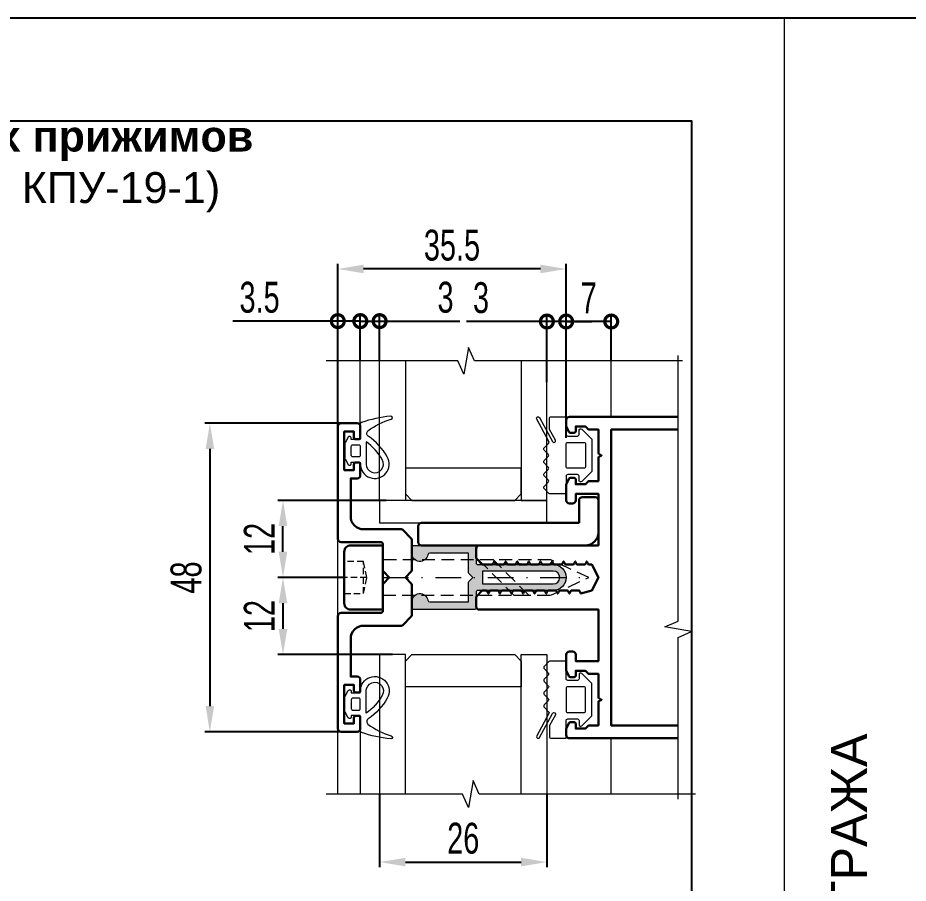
# Model space of a CAD drawing. Extents: x -37 to 8820, y -336 to 478.
# Drawn here: x 7679.5 to 7766, y 212.9 to 297 of the extents above; entities that cross this region are included whole.
import ezdxf
from ezdxf.enums import TextEntityAlignment as Align

# ---------------------------------------------------------------- set-up
doc = ezdxf.new("R2010")
doc.units = 0
doc.header["$LTSCALE"] = 5
doc.linetypes.add('DASHDOT', pattern=[1, 0.5, -0.25, 0, -0.25])
doc.linetypes.add('HIDDEN', pattern=[0.375, 0.25, -0.125])
doc.layers.get('0').update_dxf_attribs({"linetype": 'CONTINUOUS', "lineweight": 30})
doc.layers.get('DEFPOINTS').update_dxf_attribs({"linetype": 'CONTINUOUS'})
for name, color, linetype, lineweight in [('1', 6, 'DASHDOT', 13), ('2', 3, 'HIDDEN', 13), ('3', 1, 'CONTINUOUS', 20), ('Dimentions', 5, 'CONTINUOUS', 15), ('Glass', 5, 'CONTINUOUS', 20), ('Зигзаг', 1, 'CONTINUOUS', 15), ('Конструкции', 252, 'CONTINUOUS', 20), ('Подкладки', 1, 'CONTINUOUS', 20), ('Текстовый', 7, 'CONTINUOUS', 9), ('Уплотнители', 1, 'CONTINUOUS', 20), ('Штриховка', 1, 'CONTINUOUS', 5)]:
    doc.layers.add(name, color=color, linetype=linetype, lineweight=lineweight)
doc.layers.add('Скрытые', color=14, linetype='CONTINUOUS', plot=False)
doc.styles.add('3', font='RUSS.SHX', dxfattribs={"width": 0.7, "height": 3})
doc.styles.add('Каталожный', font='arial.ttf', dxfattribs={"height": 2.5})
doc.styles.add('Фирм', font='arial.ttf', dxfattribs={"height": 3.5})
doc.dimstyles.new('MX1_6', dxfattribs={"dimtxt": 3, "dimasz": 2.5, "dimexe": 0.5, "dimexo": 0, "dimgap": 0.8, "dimtad": 1, "dimlfac": 1.6, "dimdsep": 46, "dimtxsty": '3', "dimcen": 0, "dimclrd": 256, "dimclre": 256, "dimclrt": 256, "dimaunit": 1, "dimadec": 0, "dimazin": 0, "dimtfac": 1, "dimtmove": 0, "dimatfit": 1, "dimfxl": 1, "dimtvp": 1, "dimtolj": 1, "dimtzin": 0, "dimarcsym": 0})

# ---------------------------------------------------------------- blocks, each defined once
blk = doc.blocks.new('_DotSmall')
at = {"color": 0, "linetype": 'ByBlock', "const_width": 0.5}
blk.add_lwpolyline([(-0.0625, 0, 1), (0.0625, 0, 1)], format="xyb", close=True, dxfattribs=at)
blk = doc.blocks.new('*D1078')
at = {"layer": 'DEFPOINTS', "color": 0, "linetype": 'Continuous', "transparency": 16777216}
for p in [(7712.817, 267.514), (7712.817, 263.64), (7710.629, 257.28)]:
    blk.add_point(p, dxfattribs=at)
at = {"layer": 'Dimentions', "linetype": 'Continuous', "lineweight": -2, "transparency": 16777216}
for p, q in [((7710.629, 267.514), (7700.429, 267.514)), ((7710.629, 257.28), (7710.629, 268.014)), ((7712.817, 267.514), (7710.629, 267.514)), ((7712.817, 263.64), (7712.817, 268.014)), ((7712.817, 267.514), (7715.317, 267.514))]:
    blk.add_line(p, q, dxfattribs=at)
at = {"layer": 'Dimentions', "linetype": 'Continuous', "lineweight": -2, "transparency": 16777216, "xscale": 2.5, "yscale": 2.5, "zscale": 2.5}
blk.add_blockref('_DotSmall', (7710.629, 267.514), dxfattribs=at)
at = {"layer": 'Dimentions', "linetype": 'Continuous', "lineweight": -2, "transparency": 16777216, "xscale": 2.5, "yscale": 2.5, "zscale": 2.5, "rotation": 180}
blk.add_blockref('_DotSmall', (7712.817, 267.514), dxfattribs=at)
at = {"layer": 'Dimentions', "linetype": 'Continuous', "transparency": 16777216, "insert": (7703.029, 269.814), "char_height": 3, "attachment_point": 5, "style": '3'}
blk.add_mtext('\\A1;3.5', dxfattribs=at)
blk = doc.blocks.new('*D1079')
at = {"layer": 'DEFPOINTS', "color": 0, "linetype": 'Continuous', "transparency": 16777216}
for p in [(7732.817, 267.476), (7730.942, 261.59), (7732.817, 256.167)]:
    blk.add_point(p, dxfattribs=at)
at = {"layer": 'Dimentions', "linetype": 'Continuous', "lineweight": -2, "transparency": 16777216}
for p, q in [((7730.942, 267.476), (7723.142, 267.476)), ((7730.942, 261.59), (7730.942, 267.976)), ((7732.817, 267.476), (7730.942, 267.476)), ((7732.817, 256.167), (7732.817, 267.976)), ((7732.817, 267.476), (7735.317, 267.476))]:
    blk.add_line(p, q, dxfattribs=at)
at = {"layer": 'Dimentions', "linetype": 'Continuous', "lineweight": -2, "transparency": 16777216, "xscale": 2.5, "yscale": 2.5, "zscale": 2.5}
blk.add_blockref('_DotSmall', (7730.942, 267.476), dxfattribs=at)
at = {"layer": 'Dimentions', "linetype": 'Continuous', "lineweight": -2, "transparency": 16777216, "xscale": 2.5, "yscale": 2.5, "zscale": 2.5, "rotation": 180}
blk.add_blockref('_DotSmall', (7732.817, 267.476), dxfattribs=at)
at = {"layer": 'Dimentions', "linetype": 'Continuous', "transparency": 16777216, "insert": (7724.542, 269.776), "char_height": 3, "attachment_point": 5, "style": '3'}
blk.add_mtext('\\A1;3', dxfattribs=at)
blk = doc.blocks.new('*D1080')
at = {"layer": 'DEFPOINTS', "color": 0, "linetype": 'Continuous', "transparency": 16777216}
for p in [(7710.629, 272.583), (7732.817, 267.476), (7710.629, 257.28)]:
    blk.add_point(p, dxfattribs=at)
at = {"layer": 'Dimentions', "linetype": 'Continuous', "lineweight": -2, "transparency": 16777216}
for p, q in [((7710.629, 257.28), (7710.629, 273.083)), ((7730.317, 272.583), (7713.129, 272.583)), ((7732.817, 267.476), (7732.817, 273.083))]:
    blk.add_line(p, q, dxfattribs=at)
at = {"layer": 'Dimentions', "linetype": 'Continuous', "transparency": 16777216}
for points in [[(7713.129, 272.999), (7713.129, 272.166), (7710.629, 272.583)], [(7730.317, 272.999), (7730.317, 272.166), (7732.817, 272.583)]]:
    blk.add_solid(points, dxfattribs=at)
at = {"layer": 'Dimentions', "linetype": 'Continuous', "transparency": 16777216, "insert": (7721.723, 274.883), "char_height": 3, "attachment_point": 5, "style": '3'}
blk.add_mtext('\\A1;35.5', dxfattribs=at)
blk = doc.blocks.new('*D1081')
at = {"layer": 'DEFPOINTS', "color": 0, "linetype": 'Continuous', "transparency": 16777216}
for p in [(7714.692, 221.544), (7730.942, 221.544), (7730.942, 214.931)]:
    blk.add_point(p, dxfattribs=at)
at = {"layer": 'Dimentions', "linetype": 'Continuous', "lineweight": -2, "transparency": 16777216}
for p, q in [((7714.692, 221.544), (7714.692, 214.431)), ((7730.942, 221.544), (7730.942, 214.431)), ((7717.192, 214.931), (7728.442, 214.931))]:
    blk.add_line(p, q, dxfattribs=at)
at = {"layer": 'Dimentions', "linetype": 'Continuous', "transparency": 16777216}
for points in [[(7717.192, 215.347), (7717.192, 214.514), (7714.692, 214.931)], [(7728.442, 215.347), (7728.442, 214.514), (7730.942, 214.931)]]:
    blk.add_solid(points, dxfattribs=at)
at = {"layer": 'Dimentions', "linetype": 'Continuous', "transparency": 16777216, "insert": (7722.817, 217.231), "char_height": 3, "attachment_point": 5, "style": '3'}
blk.add_mtext('\\A1;26', dxfattribs=at)
blk = doc.blocks.new('*D1082')
at = {"layer": 'DEFPOINTS', "color": 0, "linetype": 'Continuous', "transparency": 16777216}
for p in [(7732.817, 267.476), (7732.817, 263.756), (7737.192, 263.756)]:
    blk.add_point(p, dxfattribs=at)
at = {"layer": 'Dimentions', "linetype": 'Continuous', "lineweight": -2, "transparency": 16777216}
for p, q in [((7732.817, 263.756), (7732.817, 267.976)), ((7737.192, 267.476), (7732.817, 267.476)), ((7737.192, 263.756), (7737.192, 267.976))]:
    blk.add_line(p, q, dxfattribs=at)
at = {"layer": 'Dimentions', "linetype": 'Continuous', "lineweight": -2, "transparency": 16777216, "xscale": 2.5, "yscale": 2.5, "zscale": 2.5, "rotation": 180}
blk.add_blockref('_DotSmall', (7732.817, 267.476), dxfattribs=at)
at = {"layer": 'Dimentions', "linetype": 'Continuous', "lineweight": -2, "transparency": 16777216, "xscale": 2.5, "yscale": 2.5, "zscale": 2.5}
blk.add_blockref('_DotSmall', (7737.192, 267.476), dxfattribs=at)
at = {"layer": 'Dimentions', "linetype": 'Continuous', "transparency": 16777216, "insert": (7735.004, 269.776), "char_height": 3, "attachment_point": 5, "style": '3'}
blk.add_mtext('\\A1;7', dxfattribs=at)
blk = doc.blocks.new('*D1083')
at = {"layer": 'DEFPOINTS', "color": 0, "transparency": 16777216}
for p in [(7705.302, 250.092), (7715.317, 250.092), (7711.254, 242.592)]:
    blk.add_point(p, dxfattribs=at)
at = {"layer": 'Dimentions', "lineweight": -2, "transparency": 16777216}
for p, q in [((7715.317, 250.092), (7704.802, 250.092)), ((7705.302, 245.092), (7705.302, 247.592)), ((7711.254, 242.592), (7704.802, 242.592))]:
    blk.add_line(p, q, dxfattribs=at)
at = {"layer": 'Dimentions', "transparency": 16777216}
for points in [[(7704.885, 247.592), (7705.719, 247.592), (7705.302, 250.092)], [(7704.885, 245.092), (7705.719, 245.092), (7705.302, 242.592)]]:
    blk.add_solid(points, dxfattribs=at)
at = {"layer": 'Dimentions', "transparency": 16777216, "insert": (7703.002, 246.342), "char_height": 3, "attachment_point": 5, "rotation": 90, "style": '3'}
blk.add_mtext('\\A1;12', dxfattribs=at)
blk = doc.blocks.new('*D1098')
at = {"layer": 'DEFPOINTS', "color": 0, "transparency": 16777216}
for p in [(7711.254, 242.592), (7705.302, 235.092), (7715.942, 235.092)]:
    blk.add_point(p, dxfattribs=at)
at = {"layer": 'Dimentions', "lineweight": -2, "transparency": 16777216}
for p, q in [((7711.254, 242.592), (7704.802, 242.592)), ((7705.302, 240.092), (7705.302, 237.592)), ((7715.942, 235.092), (7704.802, 235.092))]:
    blk.add_line(p, q, dxfattribs=at)
at = {"layer": 'Dimentions', "transparency": 16777216}
for points in [[(7704.885, 240.092), (7705.719, 240.092), (7705.302, 242.592)], [(7704.885, 237.592), (7705.719, 237.592), (7705.302, 235.092)]]:
    blk.add_solid(points, dxfattribs=at)
at = {"layer": 'Dimentions', "transparency": 16777216, "insert": (7703.002, 238.842), "char_height": 3, "attachment_point": 5, "rotation": 90, "style": '3'}
blk.add_mtext('\\A1;12', dxfattribs=at)
blk = doc.blocks.new('*D1110')
at = {"layer": 'DEFPOINTS', "color": 0, "linetype": 'Continuous', "transparency": 16777216}
for p in [(7714.692, 267.514), (7712.817, 263.64), (7714.692, 263.64)]:
    blk.add_point(p, dxfattribs=at)
at = {"layer": 'Dimentions', "linetype": 'Continuous', "lineweight": -2, "transparency": 16777216}
for p, q in [((7712.817, 267.514), (7710.317, 267.514)), ((7712.817, 263.64), (7712.817, 268.014)), ((7712.817, 267.514), (7714.692, 267.514)), ((7714.692, 263.64), (7714.692, 268.014)), ((7714.692, 267.514), (7722.492, 267.514))]:
    blk.add_line(p, q, dxfattribs=at)
at = {"layer": 'Dimentions', "linetype": 'Continuous', "lineweight": -2, "transparency": 16777216, "xscale": 2.5, "yscale": 2.5, "zscale": 2.5}
blk.add_blockref('_DotSmall', (7712.817, 267.514), dxfattribs=at)
at = {"layer": 'Dimentions', "linetype": 'Continuous', "lineweight": -2, "transparency": 16777216, "xscale": 2.5, "yscale": 2.5, "zscale": 2.5, "rotation": 180}
blk.add_blockref('_DotSmall', (7714.692, 267.514), dxfattribs=at)
at = {"layer": 'Dimentions', "linetype": 'Continuous', "transparency": 16777216, "insert": (7721.092, 269.814), "char_height": 3, "attachment_point": 5, "style": '3'}
blk.add_mtext('\\A1;3', dxfattribs=at)
blk = doc.blocks.new('*D1131')
at = {"layer": 'DEFPOINTS', "color": 0, "transparency": 16777216}
for p in [(7710.942, 257.592), (7698.2, 227.592), (7710.942, 227.592)]:
    blk.add_point(p, dxfattribs=at)
at = {"layer": 'Dimentions', "lineweight": -2, "transparency": 16777216}
for p, q in [((7710.942, 257.592), (7697.7, 257.592)), ((7698.2, 255.092), (7698.2, 230.092)), ((7710.942, 227.592), (7697.7, 227.592))]:
    blk.add_line(p, q, dxfattribs=at)
at = {"layer": 'Dimentions', "transparency": 16777216}
for points in [[(7697.784, 255.092), (7698.617, 255.092), (7698.2, 257.592)], [(7697.784, 230.092), (7698.617, 230.092), (7698.2, 227.592)]]:
    blk.add_solid(points, dxfattribs=at)
at = {"layer": 'Dimentions', "transparency": 16777216, "insert": (7695.9, 242.592), "char_height": 3, "attachment_point": 5, "rotation": 90, "style": '3'}
blk.add_mtext('\\A1;48', dxfattribs=at)

msp = doc.modelspace()

# ---------------------------------------------------------------- hatches: boundary and pattern name
at = {"layer": 'Штриховка'}
h = msp.add_hatch(color=256, dxfattribs=at)
h.dxf.hatch_style = 1
edge = h.paths.add_edge_path(flags=16)
edge.add_line((7724.692, 241.967), (7731.567, 241.967))
edge.add_arc((7731.567, 242.592), 0.625, 270, 450)
edge.add_line((7731.567, 243.217), (7724.692, 243.217))
edge.add_line((7724.692, 243.217), (7724.692, 241.967))
edge = h.paths.add_edge_path()
edge.add_arc((7718.5982, 244.9358), 0.7812, 180, 350.718201, ccw=False)
edge.add_line((7717.817, 244.9358), (7717.817, 245.5295))
edge.add_arc((7718.0045, 245.5295), 0.1875, 90, 180, ccw=False)
edge.add_line((7718.0045, 245.717), (7723.8795, 245.717))
edge.add_arc((7723.8795, 245.5295), 0.1875, 0, 90, ccw=False)
edge.add_line((7724.067, 245.5295), (7724.067, 244.0295))
edge.add_arc((7724.2545, 244.0295), 0.1875, 180, 270)
edge.add_line((7724.2545, 243.842), (7728.317, 243.842))
edge.add_arc((7728.442, 243.842), 0.125, 0, 180, ccw=False)
edge.add_line((7728.567, 243.842), (7731.567, 243.842))
edge.add_arc((7731.567, 242.592), 1.25, -90, 90, ccw=False)
edge.add_line((7731.567, 241.342), (7728.567, 241.342))
edge.add_arc((7728.442, 241.342), 0.125, -180, 0, ccw=False)
edge.add_line((7728.317, 241.342), (7724.2545, 241.342))
edge.add_arc((7724.2545, 241.1545), 0.1875, 90, 180)
edge.add_line((7724.067, 241.1545), (7724.067, 239.6545))
edge.add_arc((7723.8795, 239.6545), 0.1875, 270, 360, ccw=False)
edge.add_line((7723.8795, 239.467), (7718.0045, 239.467))
edge.add_arc((7718.0045, 239.6545), 0.1875, 180, 270, ccw=False)
edge.add_line((7717.817, 239.6545), (7717.817, 240.2483))
edge.add_arc((7718.5982, 240.2483), 0.7812, 9.281799, 180, ccw=False)
edge.add_arc((7719.5543, 240.4045), 0.1875, 189.281799, 270)
edge.add_line((7719.5543, 240.217), (7723.317, 240.217))
edge.add_line((7723.317, 240.217), (7723.317, 242.0769))
edge.add_arc((7723.5045, 242.0769), 0.1875, 135, 180, ccw=False)
edge.add_line((7723.3719, 242.2094), (7723.7545, 242.592))
edge.add_line((7723.7545, 242.592), (7723.3719, 242.9746))
edge.add_arc((7723.5045, 243.1072), 0.1875, 180, 225, ccw=False)
edge.add_line((7723.317, 243.1072), (7723.317, 244.967))
edge.add_line((7723.317, 244.967), (7719.5543, 244.967))
edge.add_arc((7719.5543, 244.7795), 0.1875, 90, 170.718201)

# ---------------------------------------------------------------- linework, layer by layer
msp.add_lwpolyline([(7743.6821, 226.967), (7733.1295, 226.967, -0.4142136), (7732.817, 227.2795), (7732.817, 227.8603, -0.1164338), (7732.8368, 227.9441), (7733.0777, 228.4259, -0.284079), (7733.2454, 228.5295), (7733.567, 228.5295, -0.4142136), (7733.7545, 228.342), (7733.7545, 227.9045), (7734.692, 227.9045), (7734.9496, 228.1621, -0.1989124), (7735.0821, 228.217), (7735.942, 228.217), (7735.942, 230.4449, -0.284079), (7736.0456, 230.6126), (7736.2545, 230.717), (7736.0456, 230.8215, -0.284079), (7735.942, 230.9892), (7735.942, 233.217), (7735.0821, 233.217, -0.1989124), (7734.9496, 233.2719), (7734.692, 233.5295), (7733.7545, 233.5295), (7733.7545, 233.092, -0.4142136), (7733.567, 232.9045), (7733.2454, 232.9045, -0.284079), (7733.0777, 233.0082), (7732.8368, 233.4899, -0.1164338), (7732.817, 233.5738), (7732.817, 235.092, -0.4142136), (7733.1295, 235.4045), (7733.442, 235.4045, -0.4142136), (7733.7545, 235.092), (7733.7545, 234.467), (7735.942, 234.467), (7735.942, 239.467), (7724.3795, 239.467, -0.4142136), (7724.067, 239.7795), (7724.067, 240.6394, -0.1989124), (7724.1219, 240.7719), (7724.6371, 241.2871, -0.1989124), (7724.7696, 241.342), (7724.9823, 241.342, -0.284079), (7725.15, 241.2384), (7725.2545, 241.0295), (7725.3589, 241.2384, -0.284079), (7725.5266, 241.342), (7726.1073, 241.342, -0.284079), (7726.275, 241.2384), (7726.3795, 241.0295), (7726.4839, 241.2384, -0.284079), (7726.6516, 241.342), (7727.2323, 241.342, -0.284079), (7727.4, 241.2384), (7727.5045, 241.0295), (7727.6089, 241.2384, -0.284079), (7727.7766, 241.342), (7728.3573, 241.342, -0.284079), (7728.525, 241.2384), (7728.6295, 241.0295), (7728.7339, 241.2384, -0.284079), (7728.9016, 241.342), (7729.4823, 241.342, -0.284079), (7729.65, 241.2384), (7729.7545, 241.0295), (7729.8589, 241.2384, -0.284079), (7730.0266, 241.342), (7730.6073, 241.342, -0.284079), (7730.775, 241.2384), (7730.8795, 241.0295), (7730.9839, 241.2384, -0.284079), (7731.1516, 241.342), (7731.7323, 241.342, -0.284079), (7731.9, 241.2384), (7732.0045, 241.0295), (7732.1089, 241.2384, -0.284079), (7732.2766, 241.342), (7732.8573, 241.342, -0.284079), (7733.025, 241.2384), (7733.1295, 241.0295), (7733.2339, 241.2384, -0.284079), (7733.4016, 241.342), (7733.9823, 241.342, -0.284079), (7734.15, 241.2384), (7734.2545, 241.0295), (7735.317, 241.342), (7735.942, 242.592), (7735.317, 243.842), (7735.0891, 243.842, -0.284079), (7734.9214, 243.9457), (7734.817, 244.1545), (7734.7125, 243.9457, -0.284079), (7734.5448, 243.842), (7733.9641, 243.842, -0.284079), (7733.7964, 243.9457), (7733.692, 244.1545), (7733.5875, 243.9457, -0.284079), (7733.4198, 243.842), (7732.8391, 243.842, -0.284079), (7732.6714, 243.9457), (7732.567, 244.1545), (7732.4625, 243.9457, -0.284079), (7732.2948, 243.842), (7731.7141, 243.842, -0.284079), (7731.5464, 243.9457), (7731.442, 244.1545), (7731.3375, 243.9457, -0.284079), (7731.1698, 243.842), (7730.5891, 243.842, -0.284079), (7730.4214, 243.9457), (7730.317, 244.1545), (7730.2125, 243.9457, -0.284079), (7730.0448, 243.842), (7729.4641, 243.842, -0.284079), (7729.2964, 243.9457), (7729.192, 244.1545), (7729.0875, 243.9457, -0.284079), (7728.9198, 243.842), (7728.3391, 243.842, -0.284079), (7728.1714, 243.9457), (7728.067, 244.1545), (7727.9625, 243.9457, -0.284079), (7727.7948, 243.842), (7727.2141, 243.842, -0.284079), (7727.0464, 243.9457), (7726.942, 244.1545), (7726.8375, 243.9457, -0.284079), (7726.6698, 243.842), (7726.0891, 243.842, -0.284079), (7725.9214, 243.9457), (7725.817, 244.1545), (7725.7125, 243.9457, -0.284079), (7725.5448, 243.842), (7724.7696, 243.842, -0.1989124), (7724.6371, 243.8969), (7724.1219, 244.4121, -0.1989124), (7724.067, 244.5447), (7724.067, 245.4045, -0.4142136), (7724.3795, 245.717), (7735.942, 245.717), (7735.942, 250.717), (7733.7545, 250.717), (7733.7545, 250.092, -0.4142136), (7733.442, 249.7795), (7733.1295, 249.7795, -0.4142136), (7732.817, 250.092), (7732.817, 251.6103, -0.1164338), (7732.8368, 251.6941), (7733.0777, 252.1759, -0.284079), (7733.2454, 252.2795), (7733.567, 252.2795, -0.4142136), (7733.7545, 252.092), (7733.7545, 251.6545), (7734.692, 251.6545), (7734.9496, 251.9121, -0.1989124), (7735.0821, 251.967), (7735.942, 251.967), (7735.942, 254.1949, -0.284079), (7736.0456, 254.3626), (7736.2545, 254.467), (7736.0456, 254.5715, -0.284079), (7735.942, 254.7392), (7735.942, 256.967), (7735.0821, 256.967, -0.1989124), (7734.9496, 257.0219), (7734.692, 257.2795), (7733.7545, 257.2795), (7733.7545, 256.842, -0.4142136), (7733.567, 256.6545), (7733.2454, 256.6545, -0.284079), (7733.0777, 256.7582), (7732.8368, 257.2399, -0.1164338), (7732.817, 257.3238), (7732.817, 257.9045, -0.4142136), (7733.1295, 258.217), (7743.6821, 258.217)], format="xyb")
for points in [[(7712.817, 253.592, 0.4142136), (7712.6295, 253.7795), (7712.3795, 253.7795, 0.4142136), (7712.192, 253.592), (7712.192, 253.0295), (7711.2545, 253.0295), (7711.2545, 256.7795), (7712.192, 256.7795), (7712.192, 256.217, 0.4142136), (7712.3795, 256.0295), (7712.6295, 256.0295, 0.4142136), (7712.817, 256.217), (7712.817, 257.2795, 0.4142136), (7712.5045, 257.592), (7710.942, 257.592, 0.4142136), (7710.6295, 257.2795), (7710.6295, 246.342, 0.4142136), (7710.942, 246.0295), (7714.817, 246.0295, -0.4142136), (7715.0045, 245.842), (7715.0045, 243.2947, 0.1989124), (7715.0594, 243.1621), (7715.6295, 242.592), (7715.0594, 242.0219, 0.1989124), (7715.0045, 241.8894), (7715.0045, 239.342, -0.4142136), (7714.817, 239.1545), (7710.942, 239.1545, 0.4142136), (7710.6295, 238.842), (7710.6295, 227.9045, 0.4142136), (7710.942, 227.592), (7712.5045, 227.592, 0.4142136), (7712.817, 227.9045), (7712.817, 228.967, 0.4142136), (7712.6295, 229.1545), (7712.3795, 229.1545, 0.4142136), (7712.192, 228.967), (7712.192, 228.4045), (7711.2545, 228.4045), (7711.2545, 232.1545), (7712.192, 232.1545), (7712.192, 231.592, 0.4142136), (7712.3795, 231.4045), (7712.6295, 231.4045, 0.4142136), (7712.817, 231.592), (7712.817, 232.6545, 0.4142136), (7712.5045, 232.967), (7711.8795, 232.967), (7711.8795, 236.6545, -0.4142136), (7713.1295, 237.9045), (7716.8018, 237.9045, 0.1989124), (7716.9344, 237.9594), (7717.7621, 238.7871, 0.1989124), (7717.817, 238.9197), (7717.817, 241.8894, 0.1989124), (7717.7621, 242.0219), (7717.192, 242.592), (7717.7621, 243.1621, 0.1989124), (7717.817, 243.2947), (7717.817, 246.2644, 0.1989124), (7717.7621, 246.3969), (7716.9344, 247.2246, 0.1989124), (7716.8018, 247.2795), (7713.1295, 247.2795, -0.4142136), (7711.8795, 248.5295), (7711.8795, 252.217), (7712.5045, 252.217, 0.4142136), (7712.817, 252.5295)], [(7734.067, 247.9045), (7734.067, 250.092, -0.4142136), (7734.3795, 250.4045), (7735.6295, 250.4045, -0.4142136), (7735.942, 250.092), (7735.942, 246.967, -0.4142136), (7734.692, 245.717), (7718.7545, 245.717, -0.4142136), (7718.442, 246.0295), (7718.442, 247.592, -0.4142136), (7718.7545, 247.9045)]]:
    msp.add_lwpolyline(points, format="xyb", close=True)
msp.add_lwpolyline([(7743.6821, 228.217), (7737.192, 228.217), (7737.192, 256.967), (7743.6821, 256.967)])
at = {"ltscale": 5}
msp.add_lwpolyline([(7711.8795, 239.467), (7715.0045, 239.467), (7715.0045, 245.717), (7711.8795, 245.717, 0.4142136), (7711.2545, 245.092), (7711.2545, 240.092, 0.4142136)], format="xyb", close=True, dxfattribs=at)
at = {"layer": '1'}
msp.add_line((7715.0045, 242.592), (7735.0045, 242.592), dxfattribs=at)
at = {"layer": '2', "linetype": 'HIDDEN', "ltscale": 0.5}
msp.add_line((7713.442, 242.592), (7711.2545, 242.592), dxfattribs=at)
for points in [[(7711.2545, 241.0295), (7713.1295, 241.0295), (7713.1295, 244.1545), (7711.2545, 244.1545)], [(7713.1295, 241.0295), (7713.442, 242.592), (7713.1295, 244.1545)]]:
    msp.add_lwpolyline(points, dxfattribs=at)
at = {"layer": '2'}
for points in [[(7715.0045, 240.8733), (7731.3186, 240.8733), (7735.0045, 242.592), (7731.3186, 244.3108), (7715.0045, 244.3108)], [(7724.3077, 244.3108), (7727.7452, 240.8733), (7729.1775, 240.8733), (7725.74, 244.3108)]]:
    msp.add_lwpolyline(points, close=True, dxfattribs=at)
at = {"layer": '3'}
for points in [[(7715.7703, 258.2788, 0.0585144), (7712.9222, 257.6544, 0.3198023), (7712.817, 257.5067), (7712.817, 255.9983), (7711.942, 255.9983), (7711.942, 256.1545, 0.767327), (7711.6504, 256.2327), (7711.3379, 255.6914, 0.1316525), (7711.317, 255.6133), (7711.317, 254.1958, 0.1316525), (7711.3379, 254.1177), (7711.6504, 253.5764, 0.767327), (7711.942, 253.6545), (7711.942, 253.8108), (7712.817, 253.8108), (7712.817, 253.6233, 1.3063117), (7715.4378, 254.332, 0.1106677), (7713.5776, 256.3344, -0.5052068), (7713.5608, 256.8372, -0.1024097), (7715.826, 257.9723, 0.9223452)], [(7712.817, 255.342), (7712.817, 254.467, -0.4142136), (7712.6607, 254.3108), (7712.0982, 254.3108, -0.4142136), (7711.942, 254.467), (7711.942, 255.342, -0.4142136), (7712.0982, 255.4983), (7712.6607, 255.4983, -0.4142136)], [(7713.3795, 253.6233, 1.3063117), (7714.952, 254.0485, 0.1041186), (7713.3795, 255.7858)], [(7715.7703, 226.9053, -0.0585144), (7712.9222, 227.5297, -0.3198023), (7712.817, 227.6773), (7712.817, 229.1858), (7711.942, 229.1858), (7711.942, 229.0295, -0.767327), (7711.6504, 228.9514), (7711.3379, 229.4927, -0.1316525), (7711.317, 229.5708), (7711.317, 230.9883, -0.1316525), (7711.3379, 231.0664), (7711.6504, 231.6077, -0.767327), (7711.942, 231.5295), (7711.942, 231.3733), (7712.817, 231.3733), (7712.817, 231.5608, -1.3063117), (7715.4378, 230.8521, -0.1106677), (7713.5776, 228.8496, 0.5052068), (7713.5608, 228.3468, 0.1024097), (7715.826, 227.2118, -0.9223452)], [(7713.3795, 231.5608, -1.3063117), (7714.952, 231.1356, -0.1041186), (7713.3795, 229.3983)], [(7712.817, 229.842), (7712.817, 230.717, 0.4142136), (7712.6607, 230.8733), (7712.0982, 230.8733, 0.4142136), (7711.942, 230.717), (7711.942, 229.842, 0.4142136), (7712.0982, 229.6858), (7712.6607, 229.6858, 0.4142136)]]:
    msp.add_lwpolyline(points, format="xyb", close=True, dxfattribs=at)
at = {"layer": 'Dimentions', "linetype": 'Continuous'}
msp.add_line((7754, 297), (7754, 0), dxfattribs=at)
at = {"layer": 'Glass'}
for points in [[(7717.192, 263.6397), (7717.192, 250.092), (7714.692, 250.092), (7714.692, 263.6397)], [(7728.442, 263.6397), (7728.442, 250.092), (7730.942, 250.092), (7730.942, 263.6397)], [(7717.192, 221.5443), (7717.192, 235.092), (7714.692, 235.092), (7714.692, 221.5443)], [(7728.442, 221.5443), (7728.442, 235.092), (7730.942, 235.092), (7730.942, 221.5443)]]:
    msp.add_lwpolyline(points, dxfattribs=at)
for points in [[(7717.817, 250.092), (7727.817, 250.092), (7728.442, 250.717), (7728.442, 253.217), (7717.192, 253.217), (7717.192, 250.717)], [(7717.817, 235.092), (7727.817, 235.092), (7728.442, 234.467), (7728.442, 231.967), (7717.192, 231.967), (7717.192, 234.467)]]:
    msp.add_lwpolyline(points, close=True, dxfattribs=at)
at = {"layer": 'Зигзаг'}
for points in [[(7744.1243, 263.6397), (7723.9048, 263.6397), (7723.324, 264.9576), (7722.8884, 262.3449), (7722.3059, 263.6397), (7709.5045, 263.6397)], [(7743.6821, 221.0532), (7743.6821, 236.7652), (7745, 237.3461), (7742.3873, 237.7817), (7743.6821, 238.3642), (7743.6821, 264.1658)], [(7745.3822, 221.5443), (7724.351, 221.5443), (7723.7701, 222.8622), (7723.3345, 220.2495), (7722.752, 221.5443), (7709.5045, 221.5443)]]:
    msp.add_lwpolyline(points, dxfattribs=at)
at = {"layer": 'Конструкции'}
for p, q in [((7712.817, 257.2795), (7712.817, 263.6397)), ((7737.192, 258.217), (7737.192, 263.6397)), ((7712.817, 227.9045), (7712.817, 221.5443)), ((7737.192, 221.5443), (7737.192, 226.967))]:
    msp.add_line(p, q, dxfattribs=at)
msp.add_lwpolyline([(7710.6295, 221.5443), (7710.6295, 263.6397)], dxfattribs=at)
at = {"layer": 'Подкладки'}
msp.add_lwpolyline([(7730.942, 250.092), (7714.692, 250.092), (7714.692, 247.9045), (7730.942, 247.9045)], close=True, dxfattribs=at)
for points in [[(7719.3692, 244.8098, -0.9221128), (7717.817, 244.9358), (7717.817, 245.5295, -0.4142136), (7718.0045, 245.717), (7723.8795, 245.717, -0.4142136), (7724.067, 245.5295), (7724.067, 244.0295, 0.4142136), (7724.2545, 243.842), (7728.317, 243.842, -1), (7728.567, 243.842), (7731.567, 243.842, -1), (7731.567, 241.342), (7728.567, 241.342, -1), (7728.317, 241.342), (7724.2545, 241.342, 0.4142136), (7724.067, 241.1545), (7724.067, 239.6545, -0.4142136), (7723.8795, 239.467), (7718.0045, 239.467, -0.4142136), (7717.817, 239.6545), (7717.817, 240.2483, -0.9221128), (7719.3692, 240.3743, 0.3675232), (7719.5543, 240.217), (7723.317, 240.217), (7723.317, 242.0769, -0.1989124), (7723.3719, 242.2094), (7723.7545, 242.592), (7723.3719, 242.9746, -0.1989124), (7723.317, 243.1072), (7723.317, 244.967), (7719.5543, 244.967, 0.3675232)], [(7724.692, 241.967), (7731.567, 241.967, 1), (7731.567, 243.217), (7724.692, 243.217)]]:
    msp.add_lwpolyline(points, format="xyb", close=True, dxfattribs=at)
at = {"layer": 'Скрытые', "linetype": 'Continuous'}
for points in [[(7560, 297), (7770, 297), (7770, 0), (7560, 0)], [(7580, 10), (7580, 287), (7745, 287), (7745, 10)]]:
    msp.add_lwpolyline(points, close=True, dxfattribs=at)
at = {"layer": 'Уплотнители'}
for points in [[(7731.7778, 255.9478), (7731.2109, 256.9928, -0.1249127), (7731.192, 257.0673), (7731.192, 258.0608, -0.4142136), (7731.3482, 258.217), (7732.817, 258.217), (7732.817, 256.4983, 0.4142136), (7732.9732, 256.342), (7733.9107, 256.342, 0.4142136), (7734.067, 256.4983), (7734.067, 256.9045, -0.6685867), (7734.3338, 257.0149), (7735.2713, 256.0753, -0.1986192), (7735.317, 255.9649), (7735.317, 252.9691, -0.1986192), (7735.2713, 252.8588), (7734.3338, 251.9192, -0.6685867), (7734.067, 252.0295), (7734.067, 252.4358, 0.4142136), (7733.9107, 252.592), (7732.9732, 252.592, 0.4142136), (7732.817, 252.4358), (7732.817, 250.717), (7731.2567, 250.717, -0.1989124), (7731.1462, 250.7628), (7730.6775, 251.2315, -0.4142136), (7730.6775, 251.4525), (7731.0815, 251.8565, 0.4142136), (7731.0815, 252.0775), (7730.6775, 252.4815, -0.4142136), (7730.6775, 252.7025), (7731.0815, 253.1065, 0.4142136), (7731.0815, 253.3275), (7730.6775, 253.7315, -0.4142136), (7730.6775, 253.9525), (7731.0815, 254.3565, 0.4142136), (7731.0815, 254.5775), (7730.6775, 254.9815, -0.4142136), (7730.6775, 255.2025), (7731.1095, 255.6346, 0.3320761), (7731.1364, 255.8195), (7729.9609, 257.9863, -1), (7730.2356, 258.1353), (7731.5032, 255.7988, 1)], [(7734.692, 255.5608), (7734.692, 253.3733, -0.4142136), (7734.5357, 253.217), (7732.9732, 253.217, -0.4142136), (7732.817, 253.3733), (7732.817, 255.5608, -0.4142136), (7732.9732, 255.717), (7734.5357, 255.717, -0.4142136)], [(7731.7778, 229.2363), (7731.2109, 228.1912, 0.1249127), (7731.192, 228.1167), (7731.192, 227.1233, 0.4142136), (7731.3482, 226.967), (7732.817, 226.967), (7732.817, 228.6858, -0.4142136), (7732.9732, 228.842), (7733.9107, 228.842, -0.4142136), (7734.067, 228.6858), (7734.067, 228.2795, 0.6685867), (7734.3338, 228.1692), (7735.2713, 229.1088, 0.1986192), (7735.317, 229.2191), (7735.317, 232.2149, 0.1986192), (7735.2713, 232.3253), (7734.3338, 233.2649, 0.6685867), (7734.067, 233.1545), (7734.067, 232.7483, -0.4142136), (7733.9107, 232.592), (7732.9732, 232.592, -0.4142136), (7732.817, 232.7483), (7732.817, 234.467), (7731.2567, 234.467, 0.1989124), (7731.1462, 234.4213), (7730.6775, 233.9525, 0.4142136), (7730.6775, 233.7315), (7731.0815, 233.3275, -0.4142136), (7731.0815, 233.1065), (7730.6775, 232.7025, 0.4142136), (7730.6775, 232.4815), (7731.0815, 232.0775, -0.4142136), (7731.0815, 231.8565), (7730.6775, 231.4525, 0.4142136), (7730.6775, 231.2315), (7731.0815, 230.8275, -0.4142136), (7731.0815, 230.6065), (7730.6775, 230.2025, 0.4142136), (7730.6775, 229.9815), (7731.1095, 229.5495, -0.3320761), (7731.1364, 229.3645), (7729.9609, 227.1978, 1), (7730.2356, 227.0488), (7731.5032, 229.3853, -1)], [(7734.692, 229.6233), (7734.692, 231.8108, 0.4142136), (7734.5357, 231.967), (7732.9732, 231.967, 0.4142136), (7732.817, 231.8108), (7732.817, 229.6233, 0.4142136), (7732.9732, 229.467), (7734.5357, 229.467, 0.4142136)]]:
    msp.add_lwpolyline(points, format="xyb", close=True, dxfattribs=at)

# ---------------------------------------------------------------- texts
at = {"layer": 'Текстовый', "style": 'Фирм'}
msp.add_text('ОСНОВНЫЕ  СЕЧЕНИЯ  ВИТРАЖА', height=3.5, rotation=90, dxfattribs=at).set_placement((7762.0431, 186.2205), align=Align.CENTER)
at = {"layer": 'Текстовый', "linetype": 'Continuous', "insert": (7580, 287), "char_height": 3, "width": 165, "attachment_point": 1, "style": 'Каталожный'}
msp.add_mtext('\\pxqc;{\\fArial|b1|i0|c204|p34;Применение декоративных прижимов \\P}(с уплотнителем прижимов КПУ-19-1)', dxfattribs=at)

# ---------------------------------------------------------------- dimensions: what is measured, and where the dimension line sits
at = {"layer": 'Dimentions', "linetype": 'Continuous'}
for base, p1, p2, picture, middle in [((7710.6295, 272.5828), (7732.817, 267.476), (7710.6295, 257.2795), '*D1080', (7721.7232, 274.8828)), ((7730.942, 214.9305), (7714.692, 221.5443), (7730.942, 221.5443), '*D1081', (7722.817, 217.2305))]:
    dim = msp.add_linear_dim(base=base, p1=p1, p2=p2, dimstyle='MX1_6', dxfattribs=at)
    dim.commit()
    dim.dimension.update_dxf_attribs({"geometry": picture, "text_midpoint": middle})
for base, p1, p2, override, picture, middle in [((7712.817, 267.5138), (7710.6295, 257.2795), (7712.817, 263.6397), {"dimdec": 1, "dimblk1": 'DotSmall', "dimblk2": 'DotSmall', "dimsah": 1}, '*D1078', (7703.0295, 267.5138)), ((7732.817, 267.476), (7730.942, 261.5901), (7732.817, 256.1674), {"dimdec": 0, "dimblk1": 'DotSmall', "dimblk2": 'DotSmall', "dimsah": 1}, '*D1079', (7724.542, 267.476))]:
    dim = msp.add_linear_dim(base=base, p1=p1, p2=p2, dimstyle='MX1_6', override=override, dxfattribs=at)
    dim.commit()
    dim.dimension.update_dxf_attribs({"geometry": picture, "text_midpoint": middle, "dimtype": 160})
for base, p1, p2, picture, middle in [((7714.692, 267.5138), (7712.817, 263.6397), (7714.692, 263.6397), '*D1110', (7721.092, 269.8138)), ((7732.817, 267.476), (7737.192, 263.7555), (7732.817, 263.7555), '*D1082', (7735.0045, 269.776))]:
    dim = msp.add_linear_dim(base=base, p1=p1, p2=p2, dimstyle='MX1_6', override={"dimdec": 0, "dimblk1": 'DotSmall', "dimblk2": 'DotSmall', "dimsah": 1}, dxfattribs=at)
    dim.commit()
    dim.dimension.update_dxf_attribs({"geometry": picture, "text_midpoint": middle})
at = {"layer": 'Dimentions'}
for base, p1, p2, angle, picture, middle in [((7698.2003, 227.592), (7710.942, 257.592), (7710.942, 227.592), 90, '*D1131', (7695.9003, 242.592)), ((7705.3019, 250.092), (7711.2545, 242.592), (7715.317, 250.092), 90, '*D1083', (7703.0019, 246.342)), ((7705.3019, 235.092), (7711.2545, 242.592), (7715.942, 235.092), 270, '*D1098', (7703.0019, 238.842))]:
    dim = msp.add_linear_dim(base=base, p1=p1, p2=p2, angle=angle, dimstyle='MX1_6', dxfattribs=at)
    dim.commit()
    dim.dimension.update_dxf_attribs({"geometry": picture, "text_midpoint": middle})

doc.saveas('drawing.dxf')
